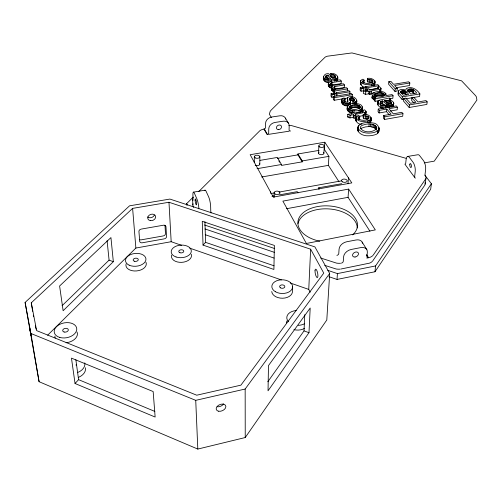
<?xml version="1.0" encoding="UTF-8"?>
<svg xmlns="http://www.w3.org/2000/svg" width="502" height="502" viewBox="0 0 502 502"><rect width="100%" height="100%" fill="white"/><g stroke="black" fill="none" stroke-linecap="round" stroke-linejoin="round"><path stroke-width="0.75" d="M254.282 162.692L254.313 156.806M259.804 164.066L259.867 156.712M270.409 193.358L270.434 191.852L250.172 154.698L324.781 142.235L351.808 182.897L273.345 197.098L270.434 191.852M274.048 197.386L274.136 192.862M259.973 160.383L277.349 157.446L281.459 164.505L281.434 165.422L302.223 161.851L302.26 160.941L297.968 153.957L319.115 150.38M292.603 286.366L292.44 291.066A10.36 6.871 1.4 0 1 282.645 298.226A10.36 6.871 1.4 0 1 271.751 291.518M331.64 86.708L331.998 88.019L333.516 89.111L333.372 91.678L331.471 89.883L331.64 86.708L332.776 85.773C320.91 82.479 337.099 79.592 340.381 79.969L341.272 81.06L341.115 83.608L331.973 85.12L332.117 82.573L341.272 81.06M302.223 161.851L297.937 154.861L297.968 153.957M407.825 90.002L408.107 91.1L410.686 94.043L416.691 93.027C415.098 90.159 410.73 87.279 407.825 90.002L407.693 91.282M267.798 381.771L304.03 330.887L304.752 314.698M310.198 292.189L308.755 289.409L310.644 249.199L168.979 202.262L132.616 208.38L31.268 302.825L32.68 311.322M308.987 332.688L310.192 308.008L268.476 365.594L268.037 390.807L308.987 332.688L304.03 330.887M318.506 153.229L318.864 145.956M323.413 76.53C323.828 78.883 326.658 79.605 328.691 79.881L328.553 82.422C321.6 83.144 321.757 72.608 328.785 73.719L332.625 78.507C337.413 78.507 335.298 73.574 331.408 74.597L330.787 73.436C334.495 72.985 339.528 75.526 337.482 80.069L336.447 81.155L336.597 78.619L337.739 76.925M323.533 76.58L323.288 79.065M323.401 79.674L323.526 77.139M323.777 80.314L323.903 77.772M318.67 189.166L318.739 187.773L341.718 183.707M324.392 80.935L324.518 78.394M325.183 81.456L325.309 78.914M325.459 77.559L325.848 75.927L327.925 75.137L330.799 78.726C328.979 78.883 325.949 78.87 325.39 76.674L325.528 76.291M332.117 82.573L331.025 83.012L330.793 83.671C333.974 87.235 339.659 83.602 343.519 83.828L344.428 84.945L344.265 87.499L334.708 89.143L334.859 86.582L344.428 84.945M325.748 77.829L325.848 75.927M326.143 81.882L326.275 79.341M326.633 75.495L326.501 78.03L327.793 77.666L328.747 78.87M327.279 82.215L327.411 79.667M327.793 77.666L327.925 75.137M323.897 153.166L324.286 145.9M324.781 142.235L324.399 149.483L328.91 156.367L328.402 165.371L338.969 181.699M331.452 85.509L331.314 88.07C328.697 87.743 327.568 85.177 328.54 82.792M328.471 86.181L328.609 83.627M328.766 86.651L328.904 84.098M329.381 87.229L329.519 84.675M329.958 81.864L330.059 79.956L334.52 79.423L336.597 78.619M330.787 73.436L330.649 75.965L331.27 77.126L334.627 77.873L334.771 75.338M330.228 87.699L330.366 85.145M330.743 84.593L330.812 83.313M331.27 77.126L331.408 74.597M330.956 84.286L331.025 83.012M331.42 81.807L331.527 79.9M331.32 84.687L331.427 82.774M334.414 96.88L334.564 94.301L333.661 93.152L331.113 93.573L330.969 96.152L331.872 97.306L333.78 96.986M331.471 89.883L331.615 87.317M331.853 90.58L332.035 86.187M332.675 77.226L332.82 74.698M331.872 97.306L332.017 94.727L331.113 93.573M332.5 91.188L332.644 88.622M333.786 77.477L333.93 74.949M352.172 97.262L352.354 94.683L351.419 93.535L333.422 96.522L333.272 99.107L334.181 100.275L342.427 98.894M333.585 94.439L333.661 93.152M333.516 89.111L335.712 89.695L333.893 89.996L333.748 92.563L334.552 93.585L336.07 93.334M334.407 81.324L334.52 79.423M334.037 88.214L334.112 86.934L334.859 86.582M335.261 77.766L335.374 75.871M334.181 100.275L334.332 97.689L333.422 96.522M334.552 93.585L334.702 91.013L333.893 89.996M335.531 78.293L335.618 76.266M400.665 91.546L400.954 92.556L403.319 95.292L408.622 94.395C407.135 91.841 403.376 89.111 400.665 91.546L400.533 92.826M335.574 80.96L335.687 79.059M335.926 95.33L336.076 92.757L349.041 90.611L349.969 91.753L349.794 94.32M337.099 80.64L337.244 78.105M336.867 95.832L336.986 93.905L336.076 92.757M329.688 273.483L326.796 320.006L245.24 437.543L197.813 449.07L39.081 381.702L25.1 302.43L129.547 205.826L169.902 199.068L314.917 246.915L329.688 273.483L245.164 389.031L245.24 437.543M354.487 101.09L354.581 99.798L353.452 98.386L351.682 97.79L350.22 98.022L349.919 98.367L350.496 101.655L349.856 102.628L348.294 103.186L348.118 105.784C344.322 106.675 339.979 103.261 341.881 99.132L343.977 97.909L345.181 99.001L345.012 101.586M341.617 102.345L341.881 99.132M341.806 103.067L341.78 99.76M342.301 103.858L342.464 101.266L341.975 100.475M342.784 104.372L342.948 101.78L342.464 101.266M343.374 104.83L343.537 102.239L342.948 101.78M343.876 101.009L343.964 99.716L345.181 99.001M344.234 101.887L344.403 99.302M385.222 108.357L385.467 105.759L384.03 105.765L383.798 108.363C381.25 108.263 377.893 106.625 377.761 103.807L378.244 100.795L379.43 100.174L389.408 97.99L390.462 99.208L390.336 100.494M378.244 100.795L377.987 101.216C378.119 104.04 381.489 105.665 384.03 105.765M344.617 105.476L344.786 102.879L343.537 102.239M345.432 105.709L345.608 103.111L344.786 102.879M346.324 105.847L346.493 103.249L345.608 103.111M347.509 90.806L347.635 88.885L346.719 87.756C343.017 87.417 336.704 91.339 333.855 87.386L334.112 86.934M347.472 102.082L347.547 97.708C351.162 94.501 359.037 98.285 356.414 103.569C349.48 101.354 342.276 109.662 351.055 112.85L351.237 110.233L348.576 108.865L347.384 106.844M347.233 105.872L347.403 103.28L348.294 103.186M347.208 109.455L347.503 106.192M347.371 110.139L347.547 107.535M347.811 110.86L347.986 108.25M365.826 112.172L355.209 114.418L355.924 115.316L355.73 117.939L353.966 118.246L353.257 117.342L349.944 117.92L347.629 116.935L347.804 114.312L352.479 113.502L351.513 112.279L353.27 111.977L354.243 113.201L362.03 111.852L363.486 111.293L362.795 110.333L364.634 109.819L365.958 111.3L365.619 114.789L366.027 111.789M328.873 276.671L337.024 279.438L337.419 273.596L375.546 265.941L431.394 183.726L424.843 175.142M348.401 111.475L348.576 108.865M349.034 104.912L349.172 102.966M349.787 100.306L349.919 98.367M349.141 112.015L349.317 109.405M349.725 104.573L349.856 102.628M349.549 107.949L349.637 106.644C352.065 104.316 359.445 103.374 360.216 107.497C357.807 109.838 350.346 110.798 349.637 106.644M350.089 99.961L350.22 98.022M349.938 106.236L349.762 108.84C352.624 107.152 357.06 106.512 359.777 108.802M350.132 104.786L350.314 102.188M350.496 101.655L350.321 104.253L350.252 103.468M350.045 100.607L350.641 100.406L350.823 97.827M350.026 112.473L350.201 109.863M350.258 108.457L350.44 105.853M349.944 117.92L350.126 115.297L347.804 114.312M350.967 108.125L351.143 105.527M353.452 98.386L353.27 100.971L351.5 100.375L351.682 97.79M351.375 114.243L351.513 112.279M351.877 107.842L352.059 105.244M352.41 100.551L352.592 97.972M352.718 103.901L352.9 101.31L354.487 100.419L354.581 99.798M352.486 112.504L352.63 110.547L351.237 110.233M352.994 107.61L353.176 105.012M348.005 183.82L348.426 177.877M354.042 100.996L354.18 99.057M354.098 103.713L354.186 102.414L352.9 101.31M353.257 117.342L353.446 114.72L350.126 115.297M354.236 107.441L354.425 104.843M353.96 113.289L354.148 110.672C361.741 112.115 366.429 104.498 356.407 103.537L356.746 100.5M369.918 231.177L348.068 197.336L348.658 189.097L282.877 201.114L306.396 243.47L375.327 229.903L348.658 189.097M354.97 103.412L355.065 102.119L356.602 100.977M353.966 118.246L354.155 115.623L353.446 114.72M355.372 107.372L355.56 104.774M355.617 103.726L355.755 101.78M356.131 103.343L356.269 101.398M356.395 107.403L356.589 104.805M361.955 124.101C356.715 125.418 352.781 116.947 358.478 115.429L359.777 116.564L359.576 119.194L358.585 119.639M355.774 120.58L356.113 116.941M355.968 121.133L355.949 117.43M357.317 107.541L357.512 104.943M356.351 121.71L356.546 119.081L356.163 118.497M358.127 107.761L358.315 105.163M366.297 87.11C361.396 88.465 357.556 80.584 362.99 79.184L364.22 80.201L364.019 82.736L363.09 83.131M360.442 83.966L360.762 80.521M358.804 108.043L358.999 105.445M377.73 88.459L377.843 87.185L379.6 86.708L380.98 88.534L379.568 89.431L370.639 90.962L371.348 91.797L371.135 94.363L369.447 94.646L368.744 93.805L365.569 94.338L363.316 93.416L363.724 88.252L362.783 87.128L360.292 87.536L360.097 90.096L361.038 91.226L363.53 90.812M358.127 118.842L358.227 117.531L359.777 116.564M360.637 84.455L360.612 80.96M359.118 110.07L358.924 112.68L361.12 111.77L362.249 109.907M360.994 84.976L361.189 82.428L360.825 81.914M357.763 130.024C356.803 122.124 367.451 121.898 372.804 122.984C379.424 123.028 381.934 133.287 374.868 134.8A13.918 7.342 4.3 0 1 368.117 135.791C363.109 136.13 355.786 132.81 358.045 126.686M359.35 108.394L359.545 105.79M358.635 118.98L358.779 117.01M357.87 130.727L358.302 126.027M361.038 91.226L361.233 88.666L360.292 87.536M359.827 108.156L359.972 106.204M358.152 131.436L358.353 128.788L357.964 127.376M358.635 126.736L358.735 125.412M360.141 107.949L360.241 106.644M360.166 112.266L360.367 109.656M362.664 82.322L362.764 81.054L364.22 80.201M362.682 88.402L362.783 87.128M363.141 82.497L363.285 80.59M361.12 111.77L361.314 109.166M361.779 111.199L361.98 108.589M362.168 107.911L362.268 106.612M362.155 110.572L362.45 107.302M362.645 112.291L362.795 110.333M378.703 87.041L378.809 85.76L377.843 84.643L365.149 86.739L364.948 89.293L365.895 90.416L367.389 90.172M363.216 114.475L363.015 117.098L363.693 118.353L367.753 118.968L367.966 116.345L363.9 115.73L363.216 114.475C367.972 113.032 374.31 118.158 369.83 122.57L370.049 119.934L371.21 118.064M363.693 118.353L363.9 115.73M365.569 94.338L365.77 91.772L363.517 90.856L367.997 90.109L367.031 88.973L368.719 88.691L369.679 89.833L378.276 88.333L378.527 88.07L377.843 87.185M365.895 90.416L366.096 87.863L365.149 86.739M364.377 114.72L364.534 112.755M367.451 78.343L367.251 80.878L367.903 82.002L371.731 82.554L371.938 80.019L368.104 79.467L367.451 78.343C371.141 77.735 376.933 79.831 374.705 84.687L374.341 85.252L375.007 81.556M366.88 90.893L367.031 88.973M365.268 114.437L365.425 112.473M367.903 82.002L368.104 79.467M365.343 118.315L365.55 115.692M365.958 111.3L365.814 114.4M369.459 81.97L369.66 79.435M366.698 118.535L366.912 115.906M368.744 93.805L368.951 91.239L365.77 91.772M369.447 94.646L369.654 92.079L368.951 91.239M370.74 82.165L370.94 79.63M367.677 122.827L367.834 120.85L370.049 119.934M368.55 118.949L368.706 116.979L367.966 116.345M368.876 118.736L368.706 116.979M371.687 85.936L371.844 84.029L374.555 82.711M368.87 123.065L369.089 120.436M372.49 82.485L372.647 80.584L371.938 80.019M360.812 128.813A6.495 3.439 4.3 0 1 361.917 128.016L365.556 126.887L368.939 126.567L369.158 123.925C372.49 123.774 377.975 125.544 376.594 129.899M372.798 82.246L372.647 80.584M372.867 85.566L373.024 83.658M372.421 95.75L374.862 97.143L374.643 99.722L372.208 98.323L372.421 95.75L371.976 94.069C374.254 90.68 387.249 89.946 385.837 95.631L392.075 94.577L393.079 95.731L392.834 98.298L389.74 98.825M370.501 121.992L370.721 119.363M371.022 117.368L370.984 120.693M373.714 85.767L373.927 83.219M376.594 127.182L376.362 129.83L374.272 127.759L370.47 126.648L370.689 124.007M370.884 121.358L371.103 118.729M372.848 98.925L373.061 96.346M374.724 82.202L374.831 80.935M373.657 99.383L373.871 96.804M373.959 95.744L374.065 94.458C376.676 92.418 382.549 91.458 384.501 94.696C382.424 97.382 375.841 97.978 373.946 94.828L374.065 94.458M374.26 95.374L374.366 94.087M371.9 126.887L372.12 124.245M374.862 97.143L376.061 97.401L374.385 97.683L374.166 100.262L375.057 101.322L379.694 100.532M374.856 93.742L374.636 96.309L379.713 95.267L383.572 96.164L383.804 93.598M375.339 96.001L375.559 93.435M375.057 101.322L375.276 98.743L374.385 97.683M373.181 127.27L373.406 124.628M376.249 95.738L376.469 93.165M374.272 127.759L374.498 125.117M377.366 95.512L377.586 92.939M375.176 128.361L375.408 125.72M377.724 104.366L377.987 101.216M378.596 95.342L378.815 92.776M375.898 129.077L376.13 126.435M377.968 105.056L378.194 102.464M379.399 91.351L379.568 89.431M376.531 129.943L376.77 127.91M390.217 111.03L397.151 109.825L397.415 107.227L396.298 105.941L378.263 109.059L378.031 111.664L379.117 112.963L386.546 111.67L388.962 114.525M379.713 95.267L379.939 92.701M380.416 89.174L380.196 91.734L380.754 91.094L380.98 88.534M380.579 91.452L380.905 88.082M379.117 112.963L379.349 110.358L378.263 109.059M380.717 95.292L380.943 92.726M377.56 133.413L377.799 130.758L378.834 129.56L379.161 128.192M380.246 102.973L380.359 101.68L382.549 100.933C385.323 103.349 388.937 106.349 392.859 104.541C395.639 102.565 390.945 99.961 389.075 99.71L390.462 99.208M380.347 107.39L380.579 104.799M380.667 103.889L380.899 101.304M378.169 132.835L378.401 130.181M381.614 95.418L381.846 92.851M378.596 132.214L379.041 127.489M381.972 101.021L381.74 103.613L383.453 104.309M382.398 95.612L382.624 93.046M381.413 107.905L381.645 105.307M382.317 103.519L382.549 100.933M383.045 95.863L383.277 93.297M382.543 108.219L382.781 105.621M384.024 95.876L384.199 93.949M384.319 95.612L384.438 94.326M379.349 110.358L386.791 109.066L391.146 114.199L383.653 115.51L383.409 118.127L384.513 119.457L402.692 116.244L402.968 113.634L401.832 112.322L393.292 113.822L388.924 108.696L397.415 107.227M384.952 101.793L385.072 100.5C387.343 100.049 390.343 100.344 391.579 102.577L391.453 103.87M385.793 94.859L385.912 93.573M384.513 119.457L384.758 116.834L383.653 115.51M386.207 102.27L386.383 100.331M389.32 107.616L386.082 106.487L386.32 103.895M409.833 82.987L408.741 81.795L393.53 84.311L390.87 81.33L388.83 81.663L388.592 84.204L394.974 91.42L397.032 91.075L397.283 88.521L394.597 85.516L409.833 82.987L409.563 85.522L396.63 87.681M386.766 106.888L387.011 104.29M387.425 100.318L387.18 102.904L390.261 103.914L390.512 101.329M386.546 111.67L386.791 109.066M387.531 107.215L387.77 104.623M388.316 103.073L388.554 100.488M388.379 107.466L388.623 104.868M389.357 103.418L389.608 100.833M389.383 106.964L389.565 105.018M390.361 106.995L390.55 105.05M391.014 103.889L391.202 101.944M337.024 279.438L374.988 271.751L375.546 265.941M391.322 106.901L391.51 104.949M392.006 107.372L392.257 104.78M392.671 106.487L392.859 104.541M393.323 104.24L393.066 106.832L393.806 103.456M393.562 102.483L393.555 106.041M393.392 106.468L393.781 102.992M394.974 91.42L395.225 88.867L388.83 81.663M403.608 99.201L402.083 99.465L398.249 94.953L398.406 90.893C400.263 88.885 403.514 89.262 405.817 90.216L406.237 88.672C411.295 85.647 417.175 89.463 419.879 93.905L419.584 96.472L405.886 98.812M398.406 90.893L397.986 94.138M400.847 92.462L400.979 91.182M401.349 92.82L401.544 90.9M401.286 93.46L402.052 93.265L402.315 90.705M402.083 99.465L402.353 96.886L399.228 93.372L398.243 91.577M402.052 93.265L402.943 93.184L403.206 90.624M378.847 131.543L378.803 130.137M406.538 94.941L403.784 93.246L404.047 90.686M411.904 97.865L415.926 102.326L410.441 103.274L405.829 98.103L403.746 98.461L403.476 101.04L409.193 107.503L426.863 104.429L427.177 101.843L426.016 100.582L418.009 101.962L413.974 97.507L411.904 97.865L411.621 100.438L414.131 103.23M404.568 93.454L404.832 90.893M405.283 93.805L405.553 91.245M405.854 94.244L406.124 91.684M407.95 91.502L408.151 89.588M408.753 89.256L408.484 91.81L411.696 91.64L414.294 93.272M409.325 91.596L409.601 89.042M410.147 91.508L410.423 88.954M409.193 107.503L409.475 104.912L403.746 98.461M410.95 91.527L411.232 88.98M411.696 91.64L411.973 89.092M412.337 91.828L412.619 89.281M412.908 92.098L413.19 89.544M413.453 92.456L413.736 89.902M391.579 102.577L391.516 103.092C388.924 105.175 386.377 101.856 384.268 100.638L385.072 100.5M372.691 260.946L424.893 185.018L425.941 178.574A9.915 5.553 6.5 0 0 425.834 176.999L425.633 176.509M380.359 101.68L380.278 102.333L381.501 103.851L384.77 104.548L385.467 105.759M343.964 99.716L343.895 100.237C344.416 101.705 346.782 102.866 347.974 101.573L347.547 97.708M431.394 183.726L430.678 189.241L374.988 271.751M328.352 85.742L328.641 84.976M374.705 84.687L374.793 84.098M337.482 80.069L337.432 78.808M358.227 117.531L358.095 118.102C360.11 121.377 367.91 120.938 368.983 117.424M362.764 81.054L362.645 81.562C364.81 84.505 370.884 83.941 372.992 81.362L372.904 80.979M425.941 178.574L373.237 255.098M360.423 83.501L360.574 83.062M357.844 129.334L358.102 128.669M376.651 128.619C372.892 132.723 363.605 133.256 360.436 128.092A6.507 3.432 4.3 0 1 362.118 125.374L365.77 124.239L369.158 123.925M347.328 108.796L347.717 108.168M372.289 95.888L371.725 97.463L372.208 98.323M355.918 119.57L356.257 119.118M341.718 101.724L342.107 101.235M347.378 100.293L347.786 99.848M203.034 245.095L202.262 221.313L274.381 245.44L273.897 269.455L203.034 245.095L205.575 242.359L204.941 221.683M75.043 383.497L71.466 358.133L153.16 391.547L155.137 417.043L75.043 383.497L78.594 379.663L75.852 359.702M186.694 205.092L186.631 203.674L193.251 197.079M198.698 191.626L259.666 130.915M47.627 335.211L135.873 248.044L171.176 241.713L181.529 245.302M113.339 261.68L63.126 310.732L59.606 285.996L110.936 237.578L113.339 261.68L109.085 260.136L62.047 305.737M372.302 261.41L371.769 261.881A10.893 6.871 5.3 0 1 369.585 263.123L340.983 269.009M372.848 255.562L372.315 256.033A10.944 6.852 5.3 0 1 370.118 257.269L366.83 258.091M377.799 130.758L375.101 132.145A13.943 7.323 4.3 0 1 368.336 133.13C364.684 133.017 360.417 132.114 358.353 128.788M260.055 130.589L260.563 130.263A9.224 4.945 0.9 0 1 262.565 129.403L264.297 128.989A1.6 1.299 -29.7 0 0 265.502 127.483L265.552 123.398A6.4 5.196 -30.5 0 1 271.77 117.004L279.934 115.793A6.388 5.171 -31.1 0 1 285.77 119.156M354.186 102.414L355.065 102.119M290.558 130.978A1.6 1.286 -31.5 0 1 289.077 129.855L289.19 125.77A6.438 5.189 -31.1 0 0 283.21 121.208L275.027 122.438A6.457 5.215 -30.5 0 0 268.758 128.876L268.695 132.98A1.613 1.299 -30 0 1 267.478 134.492L267.139 134.58L263.952 129.077M25.1 302.43L30.873 333.472L195.73 400.345L245.164 389.031M367.834 120.85C364.113 121.722 359.407 122.13 356.546 119.081M371.844 84.029C368.33 84.782 363.969 85.171 361.189 82.428M286.51 208.732L348.068 197.336M271.4 193.458L274.475 192.906M279.093 192.078L341.41 180.877M271.965 196.219L274.261 195.805M279.627 194.839L297.253 191.657L298.019 192.95M164.242 238.87L142.317 242.78A2.51 1.926 -18.4 0 1 139.807 241.7M163.181 235.946L141.332 239.824A2.504 1.92 -18.3 0 1 139.361 239.435M384.758 116.834L402.968 113.634M409.475 104.912L427.177 101.843M354.155 115.623L355.924 115.316M347.629 116.935L348.959 116.702M355.786 116.903L357.317 116.64M358.848 116.37L362.682 115.705M261.649 176.999L328.402 165.371M141.263 229.088L163.414 225.222A2.504 1.933 -19.9 0 1 165.886 226.333M257.068 168.691L281.459 164.505M302.26 160.941L328.91 156.367M424.215 162.893L434.236 161.167L476.881 100.074L476.492 97.106L475.683 95.763L461.589 80.828L351.958 52.93L327.26 56.224L325.29 57.008L271.293 109.963L270.239 111.218L269.329 114.161L271.362 117.506M402.353 96.886L419.879 93.905M277.33 158.356L297.937 154.861M375.276 98.743L393.079 95.731M368.882 89.921L378.59 88.314M334.332 97.689L352.354 94.683M369.654 92.079L371.348 91.797M395.225 88.867L397.283 88.521M370.426 93.523L374.097 92.908M343.926 98.643L347.673 98.015M193.395 192.134L205.042 190.195M407.624 156.448L417.827 154.748A6.727 2.661 80.3 0 1 419.71 155.758L423.462 160.59A6.771 2.698 80.2 0 1 425.608 169.889L425.081 174.087A1.701 0.671 80.1 0 0 425.458 176.171L425.614 176.409M334.702 91.013L347.635 88.885M361.233 88.666L363.724 88.252M366.096 87.863L378.809 85.76M332.017 94.727L334.564 94.301M336.986 93.905L349.969 91.753M268.677 134.341L289.039 131.21M355.611 113.239L357.393 113.006M340.563 263.249L339.609 263.305A11.013 6.965 4.1 0 1 336.497 263.111L320.652 258.003M340.155 269.128L339.201 269.191A10.962 6.984 4.2 0 1 336.102 268.99L324.7 265.338M350.641 100.406L351.5 100.375M346.493 103.249L347.403 103.28M368.939 126.567L370.47 126.648M328.691 79.881L330.059 79.956M402.943 93.184L403.784 93.246M352.63 110.547L354.148 110.672M406.024 158.325L291.43 125.569A9.375 5.001 1.7 0 0 288.845 125.412M204.446 224.978L274.224 248.402M204.985 228.95L274.531 252.393M327.8 270.352L337.419 273.596M205.205 234.704L274.073 258.078M205.575 242.359L274.036 265.79M189.668 248.12L281.384 279.921M290.263 282.996L308.755 289.409M78.594 379.663L154.854 411.433M384.858 105.489L386.082 106.487M405.509 165.026L414.558 177.275M362.162 242.121L366.887 249.739M366.636 255.236L368.204 257.783A1.901 1.343 -31.4 0 1 366.962 256.622L367.357 252.186A7.649 5.428 -31.1 0 0 360.762 247.605L351.218 249.463A7.674 5.459 -30.7 0 0 343.594 256.848L343.274 261.297A1.92 1.362 -30.1 0 1 341.398 263.13M318.739 187.773L319.523 189.053M285.349 118.07L288.656 123.486M366.604 254.564L368.543 257.758M278.823 160.922L279.57 162.209M264.297 128.989L267.478 134.492M310.644 249.199L323.765 273.101L240.904 385.159L196.746 395.206L36.633 330.611L31.268 302.825M193.025 205.902L193.647 207.345M356.251 101.975L356.558 103.092M186.631 203.674L187.246 205.111M192.755 200.053L192.975 200.329L192.906 195.165A7.185 1.311 80.1 0 1 194.456 193.37L196.853 198.798A7.235 1.337 80 0 1 198.874 208.782M35.341 325.277L35.648 326.865M35.849 327.944L36.062 329.124M30.873 333.472L39.081 381.702M35.447 326.294L35.617 327.279M33.32 315.181L33.578 316.724M380.679 90.636L380.754 91.094M107.089 240.709L109.085 260.136M193.044 197.524A10.203 5.98 -1.9 0 0 192.617 199.2L192.661 199.727M192.617 199.2L192.887 205.437M132.616 208.38L135.873 248.044M139.707 241.274L138.935 231.491A2.529 1.952 -18.4 0 1 140.711 229.232M165.974 226.76L166.545 236.505A2.485 1.908 -19.9 0 1 164.775 238.726M164.989 225.36L165.478 233.593A2.479 1.908 -19.9 0 1 163.715 235.808M168.979 202.262L171.176 241.713M195.73 400.345L197.813 449.07M154.396 215.113A4.041 3.163 -19 0 1 147.67 216.996M304.507 328.383A10.749 7.398 2.3 0 1 293.896 329.626M286.655 322.893A10.749 7.398 2.3 0 1 286.862 320.973M191.218 254.175A10.04 6.313 -3.5 0 1 181.642 262.351A10.04 6.313 -3.5 0 1 171.678 255.079M145.963 262.245A10.235 6.432 -5.7 0 1 136.5 270.942A10.235 6.432 -5.7 0 1 126.084 263.914M77.051 332.035A11.364 7.53 -10.8 0 1 66.076 342.747M55.258 338.11A11.364 7.53 -10.8 0 1 54.925 336.164M85.396 367.753A11.816 8.145 -11.7 0 1 78.588 377.309M223.654 403.853A5.045 3.313 -22.5 0 1 217.146 406.733M84.756 362.864A11.86 8.132 -11.6 0 1 77.917 372.402M304.72 323.608A10.787 7.386 2.3 0 1 298.276 325.315M288.556 321.801A10.787 7.386 2.3 0 1 296.174 310.575M76.091 364.697A2.962 2.033 -11.6 0 1 76.109 365.23M298.012 223.61A29.781 18.154 3.4 0 1 329.218 208.945A29.781 18.154 3.4 0 1 357.261 227.921M425.138 182.552A9.877 5.578 6.6 0 1 425.244 184.134M192.837 204.91A10.165 5.999 -1.9 0 1 193.032 203.774M323.42 152.426A2.711 1.493 2.9 0 1 322.937 154.409A2.711 1.493 2.9 0 1 319.278 154.189A2.711 1.493 2.9 0 1 319.134 152.162M319.761 241.192A29.844 18.122 3.4 0 1 299.926 216.349A29.844 18.122 3.4 0 1 341.347 208.393A29.844 18.122 3.4 0 1 352.642 234.873M259.678 163.665A2.767 1.55 0.5 0 1 258.524 165.434A2.767 1.55 0.5 0 1 255.167 165.246M204.785 190.484A7.16 1.393 80.1 0 1 206.153 191.419L208.625 196.815A7.21 1.412 80 0 1 210.658 206.761L210.771 211.21A1.688 0.32 80.2 0 0 211.047 212.973M336.898 255.367A1.901 1.362 -30.1 0 0 338.775 253.554L339.076 249.117A7.599 5.453 -30.7 0 1 346.612 241.788L356.081 239.975A7.58 5.422 -31.1 0 1 362.576 243.269M415.248 178.21A1.707 0.659 80.1 0 1 414.721 175.876L415.217 171.671A6.796 2.617 80.4 0 0 413.108 162.334L409.45 157.471A6.746 2.585 80.5 0 0 406.124 159.473L405.666 163.639A1.669 0.634 80.5 0 1 404.844 164.123M29.342 326.068L30.942 335.135L29.342 326.068M315.03 270.735A4.292 1.199 78.7 0 0 317.044 277.537A4.292 1.199 78.7 0 0 317.32 271.82A4.292 1.199 78.7 0 0 315.03 270.735M218.746 411.251A5.07 3.313 -22.6 0 0 225.869 406.482A5.07 3.313 -22.6 0 0 218.445 405.321A5.07 3.313 -22.6 0 0 218.746 411.251M150.374 220.623A4.06 3.163 -19.1 0 0 155.601 216.324A4.06 3.163 -19.1 0 0 149.113 215.276A4.06 3.163 -19.1 0 0 150.374 220.623M134.323 261.216A2.566 1.606 -5.6 0 0 138.288 259.735A2.566 1.606 -5.6 0 0 134.592 258.417A2.566 1.606 -5.6 0 0 134.323 261.216M129.158 265.169A10.272 6.419 -5.6 0 0 145.812 260.343A10.272 6.419 -5.6 0 0 132.195 254.006A10.272 6.419 -5.6 0 0 129.158 265.169M64.149 332.029A2.849 1.882 -10.6 0 0 68.328 329.889A2.849 1.882 -10.6 0 0 64.043 328.754A2.849 1.882 -10.6 0 0 64.149 332.029M59.813 337.451A11.408 7.517 -10.6 0 0 76.781 329.124A11.408 7.517 -10.6 0 0 59.864 324.292A11.408 7.517 -10.6 0 0 59.813 337.451M280.492 287.841A2.598 1.713 1.4 0 0 284.772 286.975A2.598 1.713 1.4 0 0 281.415 284.948A2.598 1.713 1.4 0 0 280.492 287.841M275.334 291.687A10.398 6.859 1.4 0 0 292.409 288.148A10.398 6.859 1.4 0 0 278.924 280.097A10.398 6.859 1.4 0 0 275.334 291.687M176.058 256.974A10.071 6.294 -3.4 0 0 191.318 251.151A10.071 6.294 -3.4 0 0 176.403 246.049A10.071 6.294 -3.4 0 0 176.058 256.974M179.954 252.732A2.516 1.575 -3.4 0 0 183.782 251.295A2.516 1.575 -3.4 0 0 180.067 250.002A2.516 1.575 -3.4 0 0 179.954 252.732M355.033 257.024A3.194 2.272 -30.9 0 0 358.302 252.945A3.194 2.272 -30.9 0 0 353.213 253.541A3.194 2.272 -30.9 0 0 355.033 257.024M195.115 200.204A3.006 0.552 80 0 0 196.313 204.854A3.006 0.552 80 0 0 196.163 200.668A3.006 0.552 80 0 0 195.115 200.204M278.29 129.623A2.686 2.165 -30.8 0 0 281.459 126.328A2.686 2.165 -30.8 0 0 277.186 125.996A2.686 2.165 -30.8 0 0 278.29 129.623M342.565 181.906A2.861 1.638 3.9 0 0 347.183 181.096A2.861 1.638 3.9 0 0 343.337 179.139A2.861 1.638 3.9 0 0 342.565 181.906M275.102 194.061A2.918 1.707 1.2 0 0 279.909 193.207A2.918 1.707 1.2 0 0 276.138 191.187A2.918 1.707 1.2 0 0 275.102 194.061M319.824 147.011A2.723 1.481 2.9 0 0 324.254 146.283A2.723 1.481 2.9 0 0 320.646 144.501A2.723 1.481 2.9 0 0 319.824 147.011M255.217 157.892A2.78 1.544 0.5 0 0 259.804 157.113A2.78 1.544 0.5 0 0 256.252 155.287A2.78 1.544 0.5 0 0 255.217 157.892M409.82 164.286A2.008 0.778 80.3 0 0 410.761 167.505A2.008 0.778 80.3 0 0 411.245 164.863A2.008 0.778 80.3 0 0 409.82 164.286"/></g></svg>
